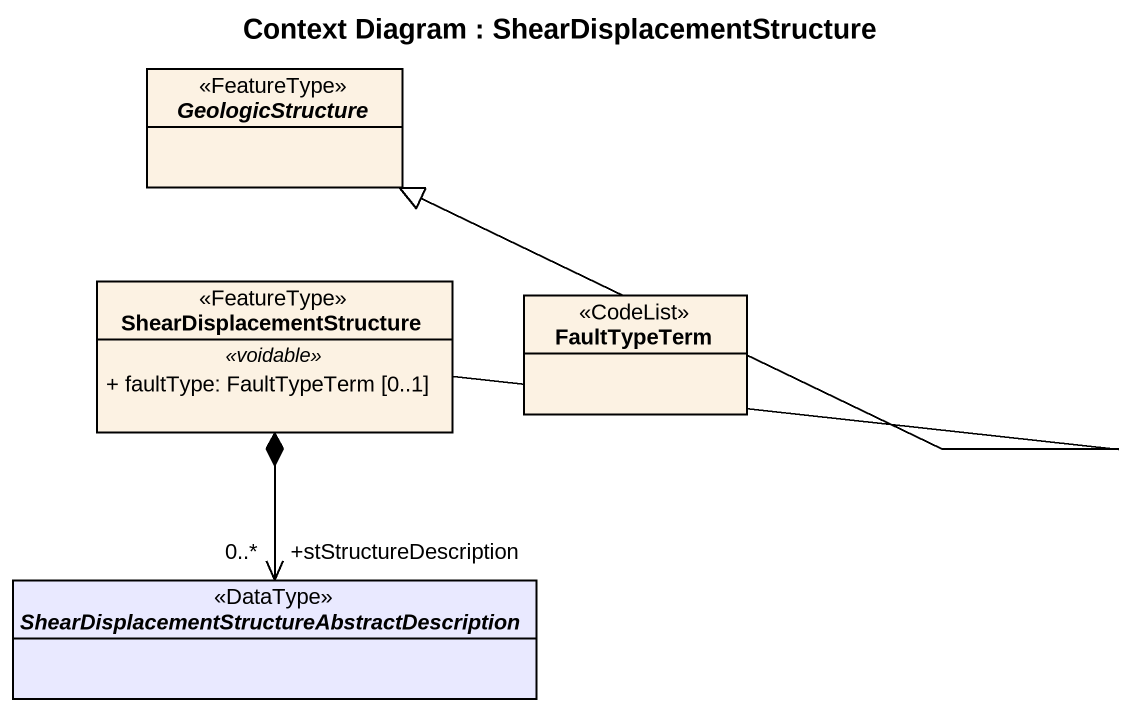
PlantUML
@startuml
title Context Diagram : ShearDisplacementStructure
hide circle
hide empty members
skinparam classAttributeIconSize 0
abstract class GeologicStructure <<FeatureType>> #FCF2E3
class ShearDisplacementStructure <<FeatureType>> #FCF2E3 {
  .. <<voidable>> ..
  + faultType: FaultTypeTerm [0..1]
}
class FaultTypeTerm <<CodeList>> #FCF2E3
abstract class "ShearDisplacementStructureAbstractDescription" as ShearDisplacementStructureAb <<DataType>> #E9E9FF
ShearDisplacementStructure -up-|> GeologicStructure
ShearDisplacementStructure *--> "+stStructureDescription\n0..*" ShearDisplacementStructureAb
@enduml
